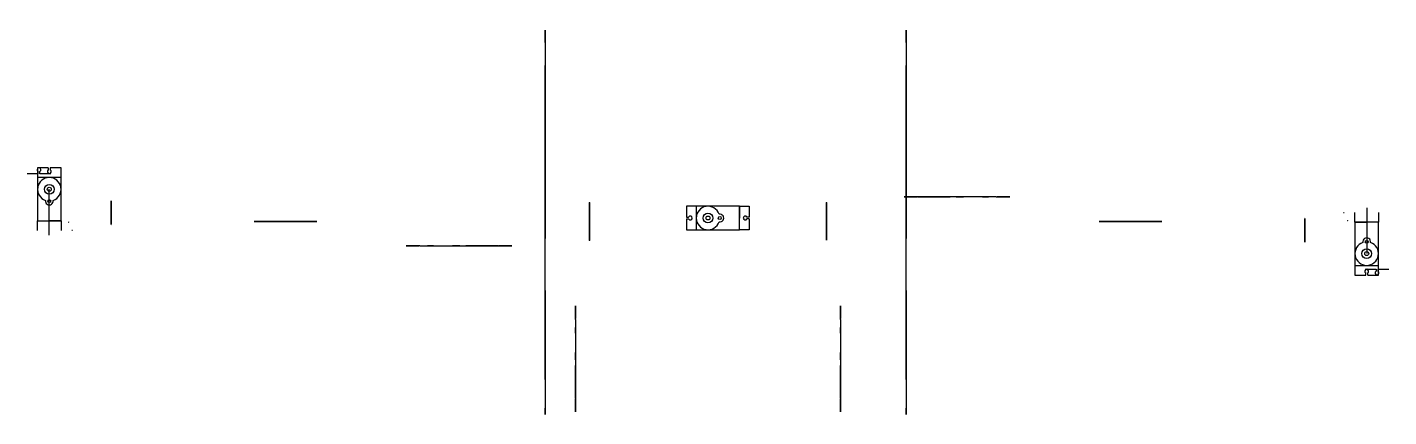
# Model space of a CAD drawing. Header units: inches. Extents: x -302 to 1360, y 174 to 1762.
# Drawn here: x 666 to 1360, y 1564 to 1762 of the extents above; entities that cross this region are included whole.
import ezdxf

# ---------------------------------------------------------------- set-up
doc = ezdxf.new("R2010")
doc.units = ezdxf.units.IN
doc.header["$MEASUREMENT"] = 0

# ---------------------------------------------------------------- blocks, each defined once
blk = doc.blocks.new('büyük motor model')
for p, q in [((37.53, 86.2), (30.53, 86.2)), ((30.53, 86.2), (30.53, 82.34)), ((37.53, 67.2), (37.53, 86.2)), ((37.53, 86.2), (37.53, 86.2)), ((37.53, 86.2), (47.03, 86.2)), ((70.53, 85.2), (51.28, 85.2)), ((59.78, 85.2), (59.78, 78.51)), ((70.53, 84.2), (60.78, 84.2)), ((60.78, 84.2), (60.78, 69.2)), ((70.53, 69.2), (70.53, 84.2)), ((71.53, 69.2), (71.53, 84.2)), ((77.53, 86.2), (77.53, 67.2)), ((77.53, 86.2), (84.53, 86.2)), ((84.53, 86.2), (84.53, 82.34)), ((30.53, 81.05), (30.53, 72.34)), ((37.53, 77.2), (30.53, 77.2)), ((77.53, 77.2), (84.53, 77.2)), ((84.53, 81.05), (84.53, 72.34)), ((37.53, 76.2), (30.53, 76.2)), ((30.53, 76.2), (30.53, 73.2)), ((30.53, 71.05), (30.53, 67.2)), ((59.78, 74.8), (59.78, 68.2)), ((77.53, 76.2), (84.53, 76.2)), ((84.53, 76.2), (84.53, 73.2)), ((84.53, 71.05), (84.53, 67.2)), ((37.53, 67.2), (30.53, 67.2)), ((77.53, 67.2), (37.53, 67.2)), ((70.53, 68.2), (51.27, 68.2)), ((70.53, 69.2), (60.78, 69.2)), ((77.53, 67.2), (84.53, 67.2))]:
    blk.add_line(p, q)
for radius in [7, 6, 3, 1.5]:
    blk.add_circle((47.03, 76.7), radius)
for centre, radius, start, end in [((70.53, 84.2), 1, 0, 90), ((59.03, 76.66), 2, 28.95502, 331.04498), ((70.53, 69.2), 1, 270, 0)]:
    blk.add_arc(centre, radius, start, end)
at = {"extrusion": (0, 0, -1)}
for centre, major_axis, start_param, end_param in [((33.53, 81.7), (3.5, 0), 3.682692, 8.883678), ((33.53, 71.7), (-3.5, 0), 6.824285, 12.025271)]:
    blk.add_ellipse(centre, major_axis=major_axis, ratio=0.357143, start_param=start_param, end_param=end_param, dxfattribs=at)
for centre, major_axis, ratio, start_param, end_param in [((71.53, 76.7), (0, 5.5), 0.363636, 3.141593, 6.283185), ((81.53, 81.7), (-3.5, 0), 0.357143, 3.682692, 8.883678), ((81.53, 71.7), (3.5, 0), 0.357143, 6.824285, 12.025271)]:
    blk.add_ellipse(centre, major_axis=major_axis, ratio=ratio, start_param=start_param, end_param=end_param)
for p in [(47.03, 86.2), (37.53, 77.2), (37.54, 76.2)]:
    blk.add_point(p)

msp = doc.modelspace()

# ---------------------------------------------------------------- linework, layer by layer
at = {"extrusion": (-1, 0, 6.12323e-17)}
for p, q in [((930.25897, 1754.53436, -39.06516), (930.25897, 1654.53436, 46.93484)), ((1114.25897, 1754.53436, -39.06516), (1114.25897, 1654.53436, 46.93484)), ((930.25897, 1582.79765, -70.7125), (930.25897, 1742.79765, -70.7125)), ((1114.25897, 1582.79765, -70.7125), (1114.25897, 1742.79765, -70.7125)), ((952.75897, 1672.79765, 193.38608), (952.75897, 1653.79765, 193.38608)), ((952.75897, 1653.79765, 153.38608), (952.75897, 1672.79765, 153.38608)), ((952.75897, 1672.79765, 193.38608), (952.75897, 1672.79765, 200.38608)), ((952.75897, 1672.79765, 200.38608), (952.75897, 1668.9415, 200.38608)), ((952.75897, 1672.79765, 153.38608), (952.75897, 1672.79765, 146.38608)), ((952.75897, 1672.79765, 146.38608), (952.75897, 1668.9415, 146.38608)), ((952.75897, 1672.79765, 153.38608), (952.75897, 1672.79765, 153.38608)), ((952.75897, 1667.6538, 200.38608), (952.75897, 1658.9415, 200.38608)), ((952.75897, 1667.6538, 146.38608), (952.75897, 1658.9415, 146.38608)), ((952.75897, 1663.79765, 193.38608), (952.75897, 1663.79765, 200.38608)), ((952.75897, 1663.79765, 153.38608), (952.75897, 1663.79765, 146.38608)), ((952.75897, 1662.79765, 193.38608), (952.75897, 1662.79765, 200.38608)), ((952.75897, 1662.79765, 200.38608), (952.75897, 1659.79765, 200.38608)), ((952.75897, 1662.79765, 146.38608), (952.75897, 1659.79765, 146.38608)), ((952.75897, 1657.6538, 200.38608), (952.75897, 1653.79765, 200.38608)), ((952.75897, 1657.6538, 146.38608), (952.75897, 1653.79765, 146.38608)), ((952.75897, 1653.79765, 193.38608), (952.75897, 1653.79765, 200.38608)), ((952.75897, 1653.79765, 153.38608), (952.75897, 1653.79765, 146.38608)), ((930.25897, 1628.03536, 43.58677), (930.25897, 1568.03536, -42.41323)), ((1114.25897, 1628.03536, 43.58677), (1114.25897, 1568.03536, -42.41323))]:
    msp.add_line(p, q, dxfattribs=at)
for p, q in [((671.54829, 1687.59309, 177.38608), (666.04829, 1687.59309, 177.38608)), ((676.80081, 1690.69372, 177.38608), (671.30081, 1690.69372, 177.38608)), ((671.30081, 1690.69372, 177.38608), (671.30081, 1685.69372, 177.38608)), ((671.54829, 1687.59309, 177.38608), (671.54829, 1688.72707, 177.38608)), ((672.54829, 1687.59309, 177.38608), (672.54829, 1688.72707, 177.38608)), ((678.04829, 1687.59309, 177.38608), (672.54829, 1687.59309, 177.38608)), ((676.80081, 1690.69372, 177.38608), (676.80081, 1689.55974, 177.38608)), ((683.30081, 1690.69372, 177.38608), (677.80081, 1690.69372, 177.38608)), ((677.80081, 1690.69372, 177.38608), (677.80081, 1689.55974, 177.38608)), ((683.30081, 1685.69372, 177.38608), (683.30081, 1690.69372, 177.38608)), ((671.30081, 1685.69372, 177.38608), (671.30081, 1663.69372, 177.38608)), ((683.30081, 1685.69372, 177.38608), (671.30081, 1685.69372, 177.38608)), ((683.30081, 1663.69372, 177.38608), (683.30081, 1685.69372, 177.38608)), ((677.30081, 1656.34765, 190.38608), (677.30081, 1679.69372, 190.38608)), ((1007.25897, 1671.04545, 197.6875), (1002.25897, 1671.04545, 197.6875)), ((1002.25897, 1671.04545, 197.6875), (1002.25897, 1665.54545, 197.6875)), ((1029.25897, 1671.04545, 197.6875), (1007.25897, 1671.04545, 197.6875)), ((1007.25897, 1671.04545, 197.6875), (1007.25897, 1659.04545, 197.6875)), ((1029.25897, 1659.04545, 197.6875), (1029.25897, 1671.04545, 197.6875)), ((1029.25897, 1671.04545, 197.6875), (1034.25897, 1671.04545, 197.6875)), ((1029.25897, 1671.04545, 197.6875), (1029.25897, 1665.04545, 197.6875)), ((1034.25897, 1671.04545, 197.6875), (1034.25897, 1665.54545, 197.6875)), ((1343.21714, 1662.90158, 177.2875), (1343.21714, 1667.90158, 177.2875)), ((1349.21714, 1670.24765, 190.2875), (1349.21714, 1646.90158, 190.2875)), ((1355.21714, 1667.90158, 177.2875), (1355.21714, 1662.90158, 177.2875)), ((671.30081, 1663.69372, 177.38608), (683.30081, 1663.69372, 177.38608)), ((671.30081, 1658.69372, 177.38608), (671.30081, 1663.69372, 177.38608)), ((683.30081, 1663.69372, 177.38608), (677.30081, 1663.69372, 177.38608)), ((683.30081, 1663.69372, 177.38608), (683.30081, 1658.69372, 177.38608)), ((1002.25897, 1665.54545, 197.6875), (1003.39295, 1665.54545, 197.6875)), ((1002.25897, 1664.54545, 197.6875), (1002.25897, 1659.04545, 197.6875)), ((1002.25897, 1664.54545, 197.6875), (1003.39295, 1664.54545, 197.6875)), ((1034.25897, 1665.54545, 197.6875), (1033.125, 1665.54545, 197.6875)), ((1034.25897, 1664.54545, 197.6875), (1033.125, 1664.54545, 197.6875)), ((1034.25897, 1664.54545, 197.6875), (1034.25897, 1659.04545, 197.6875)), ((1355.21714, 1662.90158, 177.2875), (1343.21714, 1662.90158, 177.2875)), ((1343.21714, 1662.90158, 177.2875), (1343.21714, 1640.90158, 177.2875)), ((1343.21714, 1662.90158, 177.2875), (1349.21714, 1662.90158, 177.2875)), ((1355.21714, 1640.90158, 177.2875), (1355.21714, 1662.90158, 177.2875)), ((1002.25897, 1659.04545, 197.6875), (1007.25897, 1659.04545, 197.6875)), ((1007.25897, 1659.04545, 197.6875), (1029.25897, 1659.04545, 197.6875)), ((1034.25897, 1659.04545, 197.6875), (1029.25897, 1659.04545, 197.6875)), ((1343.21714, 1640.90158, 177.2875), (1355.21714, 1640.90158, 177.2875)), ((1343.21714, 1640.90158, 177.2875), (1343.21714, 1635.90158, 177.2875)), ((1348.46966, 1639.00221, 177.2875), (1353.96966, 1639.00221, 177.2875)), ((1353.96966, 1639.00221, 177.2875), (1353.96966, 1637.86823, 177.2875)), ((1354.96966, 1639.00221, 177.2875), (1360.46966, 1639.00221, 177.2875)), ((1354.96966, 1639.00221, 177.2875), (1354.96966, 1637.86823, 177.2875)), ((1355.21714, 1635.90158, 177.2875), (1355.21714, 1640.90158, 177.2875)), ((1343.21714, 1635.90158, 177.2875), (1348.71714, 1635.90158, 177.2875)), ((1348.71714, 1635.90158, 177.2875), (1348.71714, 1637.03556, 177.2875)), ((1349.71714, 1635.90158, 177.2875), (1349.71714, 1637.03556, 177.2875)), ((1349.71714, 1635.90158, 177.2875), (1355.21714, 1635.90158, 177.2875))]:
    msp.add_line(p, q)
at = {"extrusion": (-1, -7.4988e-33, -6.12323e-17)}
for p, q in [((708.80081, 1673.79765, 188.88608), (708.80081, 1673.79765, 166.88608)), ((708.80081, 1673.79765, 166.88608), (708.80081, 1661.79765, 166.88608)), ((708.80081, 1661.79765, 188.88608), (708.80081, 1673.79765, 188.88608)), ((708.80081, 1668.29765, 161.88608), (708.80081, 1673.79765, 161.88608)), ((708.80081, 1673.79765, 161.88608), (708.80081, 1673.79765, 166.88608)), ((708.80081, 1668.29765, 193.88608), (708.80081, 1673.79765, 193.88608)), ((708.80081, 1673.29765, 193.88608), (708.80081, 1673.29765, 188.88608)), ((708.80081, 1668.29765, 161.88608), (708.80081, 1668.29765, 163.02005)), ((708.80081, 1668.29765, 193.88608), (708.80081, 1668.29765, 192.7521)), ((708.80081, 1661.79765, 166.88608), (708.80081, 1667.79765, 166.88608)), ((708.80081, 1661.79765, 161.88608), (708.80081, 1667.29765, 161.88608)), ((708.80081, 1667.29765, 161.88608), (708.80081, 1667.29765, 163.02005)), ((708.80081, 1661.79765, 193.88608), (708.80081, 1667.29765, 193.88608)), ((708.80081, 1667.29765, 193.88608), (708.80081, 1667.29765, 192.7521)), ((708.80081, 1661.29765, 166.88608), (708.80081, 1661.29765, 188.88608)), ((708.80081, 1661.29765, 166.88608), (708.80081, 1661.29765, 161.88608)), ((708.80081, 1661.29765, 188.88608), (708.80081, 1661.29765, 193.88608))]:
    msp.add_line(p, q, dxfattribs=at)
at = {"extrusion": (0, 1, 0)}
for p, q in [((1120.25897, 1675.79765, 174.2875), (1113.25897, 1675.79765, 174.2875)), ((1120.25897, 1675.79765, 193.2875), (1113.25897, 1675.79765, 193.2875)), ((1113.25897, 1675.79765, 174.2875), (1113.25897, 1675.79765, 178.14365)), ((1113.25897, 1675.79765, 179.43135), (1113.25897, 1675.79765, 188.14365)), ((1113.25897, 1675.79765, 189.43135), (1113.25897, 1675.79765, 193.2875)), ((1120.25897, 1675.79765, 184.2875), (1113.25897, 1675.79765, 184.2875)), ((1120.25897, 1675.79765, 183.2875), (1113.25897, 1675.79765, 183.2875)), ((1113.25897, 1675.79765, 184.2875), (1113.25897, 1675.79765, 187.2875)), ((1160.25897, 1675.79765, 193.2875), (1120.25897, 1675.79765, 193.2875)), ((1120.25897, 1675.79765, 193.2875), (1120.25897, 1675.79765, 174.2875)), ((1120.25897, 1675.79765, 174.2875), (1120.25897, 1675.79765, 174.2875)), ((1120.25897, 1675.79765, 174.2875), (1129.75897, 1675.79765, 174.2875)), ((1153.25897, 1675.79765, 192.2875), (1134.00161, 1675.79765, 192.2875)), ((1153.25897, 1675.79765, 175.2875), (1134.01103, 1675.79765, 175.2875)), ((1142.50897, 1675.79765, 175.2875), (1142.50897, 1675.79765, 181.97345)), ((1142.50897, 1675.79765, 185.68155), (1142.50897, 1675.79765, 192.2875)), ((1153.25897, 1675.79765, 191.2875), (1143.50897, 1675.79765, 191.2875)), ((1153.25897, 1675.79765, 176.2875), (1143.50897, 1675.79765, 176.2875)), ((1143.50897, 1675.79765, 176.2875), (1143.50897, 1675.79765, 191.2875)), ((1153.25897, 1675.79765, 191.2875), (1153.25897, 1675.79765, 176.2875)), ((1154.25897, 1675.79765, 191.2875), (1154.25897, 1675.79765, 176.2875)), ((1160.25897, 1675.79765, 174.2875), (1160.25897, 1675.79765, 193.2875)), ((1160.25897, 1675.79765, 174.2875), (1167.25897, 1675.79765, 174.2875)), ((1160.25897, 1675.79765, 193.2875), (1167.25897, 1675.79765, 193.2875)), ((1160.25897, 1675.79765, 184.2875), (1167.25897, 1675.79765, 184.2875)), ((1160.25897, 1675.79765, 183.2875), (1167.25897, 1675.79765, 183.2875)), ((1167.25897, 1675.79765, 174.2875), (1167.25897, 1675.79765, 178.14365)), ((1167.25897, 1675.79765, 179.43135), (1167.25897, 1675.79765, 188.14365)), ((1167.25897, 1675.79765, 189.43135), (1167.25897, 1675.79765, 193.2875)), ((1167.25897, 1675.79765, 184.2875), (1167.25897, 1675.79765, 187.2875))]:
    msp.add_line(p, q, dxfattribs=at)
at = {"extrusion": (1, 0, 6.12323e-17)}
for p, q in [((1073.75897, 1672.79765, 153.2875), (1073.75897, 1653.79765, 153.2875)), ((1073.75897, 1653.79765, 193.2875), (1073.75897, 1672.79765, 193.2875)), ((1073.75897, 1672.79765, 153.2875), (1073.75897, 1672.79765, 146.2875)), ((1073.75897, 1672.79765, 146.2875), (1073.75897, 1668.9415, 146.2875)), ((1073.75897, 1672.79765, 193.2875), (1073.75897, 1672.79765, 200.2875)), ((1073.75897, 1672.79765, 200.2875), (1073.75897, 1668.9415, 200.2875)), ((1073.75897, 1672.79765, 193.2875), (1073.75897, 1672.79765, 193.2875)), ((1073.75897, 1672.79765, 193.2875), (1073.75897, 1672.79765, 183.7875)), ((1073.75897, 1671.79765, 160.2875), (1073.75897, 1671.79765, 179.53544)), ((1073.75897, 1671.79765, 171.0375), (1073.75897, 1665.1117, 171.0375)), ((1073.75897, 1655.79765, 159.2875), (1073.75897, 1670.79765, 159.2875)), ((1073.75897, 1655.79765, 160.2875), (1073.75897, 1670.79765, 160.2875)), ((1073.75897, 1670.79765, 160.2875), (1073.75897, 1670.79765, 170.0375)), ((1073.75897, 1670.79765, 170.0375), (1073.75897, 1655.79765, 170.0375)), ((1073.75897, 1667.6538, 146.2875), (1073.75897, 1658.9415, 146.2875)), ((1073.75897, 1667.6538, 200.2875), (1073.75897, 1658.9415, 200.2875)), ((1073.75897, 1663.79765, 153.2875), (1073.75897, 1663.79765, 146.2875)), ((1073.75897, 1663.79765, 193.2875), (1073.75897, 1663.79765, 200.2875)), ((1073.75897, 1662.79765, 153.2875), (1073.75897, 1662.79765, 146.2875)), ((1073.75897, 1662.79765, 146.2875), (1073.75897, 1659.79765, 146.2875)), ((1073.75897, 1662.79765, 193.2875), (1073.75897, 1662.79765, 200.2875)), ((1073.75897, 1662.79765, 200.2875), (1073.75897, 1659.79765, 200.2875)), ((1073.75897, 1661.4036, 171.0375), (1073.75897, 1654.79765, 171.0375)), ((1317.71714, 1665.29765, 166.7875), (1317.71714, 1665.29765, 188.7875)), ((1317.71714, 1665.29765, 166.7875), (1317.71714, 1665.29765, 161.7875)), ((1317.71714, 1665.29765, 188.7875), (1317.71714, 1665.29765, 193.7875)), ((1317.71714, 1652.79765, 166.7875), (1317.71714, 1664.79765, 166.7875)), ((1317.71714, 1664.79765, 188.7875), (1317.71714, 1652.79765, 188.7875)), ((1317.71714, 1664.79765, 161.7875), (1317.71714, 1659.29765, 161.7875)), ((1317.71714, 1664.79765, 166.7875), (1317.71714, 1658.79765, 166.7875)), ((1317.71714, 1664.79765, 193.7875), (1317.71714, 1659.29765, 193.7875)), ((1073.75897, 1657.6538, 146.2875), (1073.75897, 1653.79765, 146.2875)), ((1073.75897, 1657.6538, 200.2875), (1073.75897, 1653.79765, 200.2875)), ((1073.75897, 1655.79765, 160.2875), (1073.75897, 1655.79765, 170.0375)), ((1073.75897, 1654.79765, 160.2875), (1073.75897, 1654.79765, 179.54486)), ((1073.75897, 1653.79765, 153.2875), (1073.75897, 1653.79765, 193.2875)), ((1073.75897, 1653.79765, 153.2875), (1073.75897, 1653.79765, 146.2875)), ((1073.75897, 1653.79765, 193.2875), (1073.75897, 1653.79765, 200.2875)), ((1317.71714, 1659.29765, 161.7875), (1317.71714, 1659.29765, 162.92148)), ((1317.71714, 1659.29765, 193.7875), (1317.71714, 1659.29765, 192.65353)), ((1317.71714, 1658.29765, 161.7875), (1317.71714, 1652.79765, 161.7875)), ((1317.71714, 1658.29765, 161.7875), (1317.71714, 1658.29765, 162.92148)), ((1317.71714, 1658.29765, 193.7875), (1317.71714, 1652.79765, 193.7875)), ((1317.71714, 1658.29765, 193.7875), (1317.71714, 1658.29765, 192.65353)), ((1317.71714, 1653.29765, 193.7875), (1317.71714, 1653.29765, 188.7875)), ((1317.71714, 1652.79765, 188.7875), (1317.71714, 1652.79765, 166.7875)), ((1317.71714, 1652.79765, 161.7875), (1317.71714, 1652.79765, 166.7875))]:
    msp.add_line(p, q, dxfattribs=at)
at = {"extrusion": (-6.12323e-17, -1, 1.83697e-16)}
for p, q in [((786.80081, 1663.29765, 177.88608), (781.80081, 1663.29765, 177.88608)), ((781.80081, 1663.29765, 177.88608), (781.80081, 1663.29765, 183.38608)), ((781.80081, 1663.29765, 184.38608), (781.80081, 1663.29765, 189.88608)), ((781.80081, 1663.29765, 189.88608), (786.80081, 1663.29765, 189.88608)), ((781.80081, 1663.29765, 184.38608), (782.93478, 1663.29765, 184.38608)), ((781.80081, 1663.29765, 183.38608), (782.93478, 1663.29765, 183.38608)), ((808.80081, 1663.29765, 189.88608), (786.80081, 1663.29765, 189.88608)), ((786.80081, 1663.29765, 189.88608), (786.80081, 1663.29765, 177.88608)), ((786.80081, 1663.29765, 177.88608), (808.80081, 1663.29765, 177.88608)), ((786.80081, 1663.29765, 177.88608), (786.80081, 1663.29765, 183.88608)), ((808.80081, 1663.29765, 177.88608), (808.80081, 1663.29765, 189.88608)), ((808.80081, 1663.29765, 177.88608), (813.80081, 1663.29765, 177.88608)), ((813.80081, 1663.29765, 189.88608), (808.80081, 1663.29765, 189.88608)), ((813.80081, 1663.29765, 184.38608), (812.66683, 1663.29765, 184.38608)), ((813.80081, 1663.29765, 183.38608), (812.66683, 1663.29765, 183.38608)), ((813.80081, 1663.29765, 177.88608), (813.80081, 1663.29765, 183.38608)), ((813.80081, 1663.29765, 184.38608), (813.80081, 1663.29765, 189.88608))]:
    msp.add_line(p, q, dxfattribs=at)
at = {"extrusion": (6.12323e-17, 1, 6.12323e-17)}
for p, q in [((1217.71714, 1663.29765, 177.7875), (1212.71714, 1663.29765, 177.7875)), ((1212.71714, 1663.29765, 177.7875), (1212.71714, 1663.29765, 183.2875)), ((1212.71714, 1663.29765, 184.2875), (1212.71714, 1663.29765, 189.7875)), ((1212.71714, 1663.29765, 189.7875), (1217.71714, 1663.29765, 189.7875)), ((1212.71714, 1663.29765, 184.2875), (1213.85111, 1663.29765, 184.2875)), ((1212.71714, 1663.29765, 183.2875), (1213.85111, 1663.29765, 183.2875)), ((1217.71714, 1663.29765, 189.7875), (1239.71714, 1663.29765, 189.7875)), ((1239.71714, 1663.29765, 177.7875), (1217.71714, 1663.29765, 177.7875)), ((1217.71714, 1663.29765, 177.7875), (1217.71714, 1663.29765, 189.7875)), ((1239.71714, 1663.29765, 189.7875), (1239.71714, 1663.29765, 177.7875)), ((1239.71714, 1663.29765, 177.7875), (1244.71714, 1663.29765, 177.7875)), ((1244.71714, 1663.29765, 189.7875), (1239.71714, 1663.29765, 189.7875)), ((1239.71714, 1663.29765, 177.7875), (1239.71714, 1663.29765, 183.7875)), ((1244.71714, 1663.29765, 184.2875), (1243.58316, 1663.29765, 184.2875)), ((1244.71714, 1663.29765, 183.2875), (1243.58316, 1663.29765, 183.2875)), ((1244.71714, 1663.29765, 177.7875), (1244.71714, 1663.29765, 183.2875)), ((1244.71714, 1663.29765, 184.2875), (1244.71714, 1663.29765, 189.7875))]:
    msp.add_line(p, q, dxfattribs=at)
at = {"extrusion": (0, -1, 1.22465e-16)}
for p, q in [((866.25897, 1650.79765, 174.38608), (859.25897, 1650.79765, 174.38608)), ((866.25897, 1650.79765, 193.38608), (859.25897, 1650.79765, 193.38608)), ((859.25897, 1650.79765, 174.38608), (859.25897, 1650.79765, 178.24223)), ((859.25897, 1650.79765, 179.52993), (859.25897, 1650.79765, 188.24223)), ((859.25897, 1650.79765, 189.52993), (859.25897, 1650.79765, 193.38608)), ((866.25897, 1650.79765, 184.38608), (859.25897, 1650.79765, 184.38608)), ((866.25897, 1650.79765, 183.38608), (859.25897, 1650.79765, 183.38608)), ((859.25897, 1650.79765, 184.38608), (859.25897, 1650.79765, 187.38608)), ((866.25897, 1650.79765, 174.38608), (866.25897, 1650.79765, 193.38608)), ((866.25897, 1650.79765, 193.38608), (906.25897, 1650.79765, 193.38608)), ((872.25897, 1650.79765, 191.38608), (872.25897, 1650.79765, 176.38608)), ((873.25897, 1650.79765, 191.38608), (873.25897, 1650.79765, 176.38608)), ((873.25897, 1650.79765, 192.38608), (892.51633, 1650.79765, 192.38608)), ((873.25897, 1650.79765, 191.38608), (883.00897, 1650.79765, 191.38608)), ((873.25897, 1650.79765, 175.38608), (892.50691, 1650.79765, 175.38608)), ((873.25897, 1650.79765, 176.38608), (883.00897, 1650.79765, 176.38608)), ((883.00897, 1650.79765, 176.38608), (883.00897, 1650.79765, 191.38608)), ((884.00897, 1650.79765, 175.38608), (884.00897, 1650.79765, 182.07203)), ((884.00897, 1650.79765, 185.78013), (884.00897, 1650.79765, 192.38608)), ((906.25897, 1650.79765, 174.38608), (896.75897, 1650.79765, 174.38608)), ((906.25897, 1650.79765, 193.38608), (906.25897, 1650.79765, 174.38608)), ((906.25897, 1650.79765, 174.38608), (913.25897, 1650.79765, 174.38608)), ((906.25897, 1650.79765, 193.38608), (913.25897, 1650.79765, 193.38608)), ((906.25897, 1650.79765, 184.38608), (913.25897, 1650.79765, 184.38608)), ((906.25897, 1650.79765, 183.38608), (913.25897, 1650.79765, 183.38608)), ((906.25897, 1650.79765, 174.38608), (906.25897, 1650.79765, 174.38608)), ((913.25897, 1650.79765, 174.38608), (913.25897, 1650.79765, 178.24223)), ((913.25897, 1650.79765, 179.52993), (913.25897, 1650.79765, 188.24223)), ((913.25897, 1650.79765, 189.52993), (913.25897, 1650.79765, 193.38608)), ((913.25897, 1650.79765, 184.38608), (913.25897, 1650.79765, 187.38608))]:
    msp.add_line(p, q, dxfattribs=at)
at = {"extrusion": (-1, 6.12323e-17, 0)}
for p, q in [((945.75897, 1613.29765, -62.2125), (945.75897, 1620.29765, -62.2125)), ((945.75897, 1613.29765, -43.2125), (945.75897, 1620.29765, -43.2125)), ((945.75897, 1620.29765, -62.2125), (945.75897, 1620.29765, -58.35635)), ((945.75897, 1620.29765, -57.06865), (945.75897, 1620.29765, -48.35635)), ((945.75897, 1620.29765, -47.06865), (945.75897, 1620.29765, -43.2125)), ((945.75897, 1613.29765, -52.2125), (945.75897, 1620.29765, -52.2125)), ((945.75897, 1613.29765, -53.2125), (945.75897, 1620.29765, -53.2125)), ((945.75897, 1620.29765, -52.2125), (945.75897, 1620.29765, -49.2125)), ((945.75897, 1613.29765, -62.2125), (945.75897, 1613.29765, -43.2125)), ((945.75897, 1613.29765, -43.2125), (945.75897, 1573.29765, -43.2125)), ((945.75897, 1607.29765, -45.2125), (945.75897, 1607.29765, -60.2125)), ((945.75897, 1606.29765, -45.2125), (945.75897, 1606.29765, -60.2125)), ((945.75897, 1606.29765, -44.2125), (945.75897, 1587.04029, -44.2125)), ((945.75897, 1606.29765, -45.2125), (945.75897, 1596.54765, -45.2125)), ((945.75897, 1606.29765, -61.2125), (945.75897, 1587.04971, -61.2125)), ((945.75897, 1606.29765, -60.2125), (945.75897, 1596.54765, -60.2125)), ((945.75897, 1596.54765, -60.2125), (945.75897, 1596.54765, -45.2125)), ((945.75897, 1595.54765, -61.2125), (945.75897, 1595.54765, -54.52655)), ((945.75897, 1595.54765, -50.81845), (945.75897, 1595.54765, -44.2125)), ((945.75897, 1573.29765, -62.2125), (945.75897, 1582.79765, -62.2125)), ((945.75897, 1573.29765, -43.2125), (945.75897, 1573.29765, -62.2125)), ((945.75897, 1573.29765, -62.2125), (945.75897, 1566.29765, -62.2125)), ((945.75897, 1573.29765, -43.2125), (945.75897, 1566.29765, -43.2125)), ((945.75897, 1573.29765, -52.2125), (945.75897, 1566.29765, -52.2125)), ((945.75897, 1573.29765, -53.2125), (945.75897, 1566.29765, -53.2125)), ((945.75897, 1573.29765, -62.2125), (945.75897, 1573.29765, -62.2125)), ((945.75897, 1566.29765, -62.2125), (945.75897, 1566.29765, -58.35635)), ((945.75897, 1566.29765, -57.06865), (945.75897, 1566.29765, -48.35635)), ((945.75897, 1566.29765, -47.06865), (945.75897, 1566.29765, -43.2125)), ((945.75897, 1566.29765, -52.2125), (945.75897, 1566.29765, -49.2125))]:
    msp.add_line(p, q, dxfattribs=at)
at = {"extrusion": (1, -1.83697e-16, 0)}
for p, q in [((1080.75897, 1613.29765, -43.2125), (1080.75897, 1620.29765, -43.2125)), ((1080.75897, 1613.29765, -62.2125), (1080.75897, 1620.29765, -62.2125)), ((1080.75897, 1613.29765, -53.2125), (1080.75897, 1620.29765, -53.2125)), ((1080.75897, 1613.29765, -52.2125), (1080.75897, 1620.29765, -52.2125)), ((1080.75897, 1613.29765, -43.2125), (1080.75897, 1613.29765, -62.2125)), ((1080.75897, 1613.29765, -62.2125), (1080.75897, 1573.29765, -62.2125)), ((1080.75897, 1607.29765, -60.2125), (1080.75897, 1607.29765, -45.2125)), ((1080.75897, 1606.29765, -60.2125), (1080.75897, 1606.29765, -45.2125)), ((1080.75897, 1606.29765, -61.2125), (1080.75897, 1587.04029, -61.2125)), ((1080.75897, 1606.29765, -60.2125), (1080.75897, 1596.54765, -60.2125)), ((1080.75897, 1606.29765, -44.2125), (1080.75897, 1587.04971, -44.2125)), ((1080.75897, 1606.29765, -45.2125), (1080.75897, 1596.54765, -45.2125)), ((1080.75897, 1596.54765, -45.2125), (1080.75897, 1596.54765, -60.2125)), ((1080.75897, 1595.54765, -44.2125), (1080.75897, 1595.54765, -50.89845)), ((1080.75897, 1595.54765, -54.60655), (1080.75897, 1595.54765, -61.2125)), ((1080.75897, 1573.29765, -43.2125), (1080.75897, 1582.79765, -43.2125)), ((1080.75897, 1573.29765, -62.2125), (1080.75897, 1573.29765, -43.2125)), ((1080.75897, 1573.29765, -43.2125), (1080.75897, 1566.29765, -43.2125)), ((1080.75897, 1573.29765, -62.2125), (1080.75897, 1566.29765, -62.2125)), ((1080.75897, 1573.29765, -53.2125), (1080.75897, 1566.29765, -53.2125)), ((1080.75897, 1573.29765, -52.2125), (1080.75897, 1566.29765, -52.2125)), ((1080.75897, 1573.29765, -43.2125), (1080.75897, 1573.29765, -43.2125)), ((1080.75897, 1566.29765, -43.2125), (1080.75897, 1566.29765, -47.06865)), ((1080.75897, 1566.29765, -48.35635), (1080.75897, 1566.29765, -57.06865)), ((1080.75897, 1566.29765, -58.35635), (1080.75897, 1566.29765, -62.2125)), ((1080.75897, 1566.29765, -53.2125), (1080.75897, 1566.29765, -56.2125))]:
    msp.add_line(p, q, dxfattribs=at)
for centre, radius in [((677.30081, 1679.69372, 177.38608), 2.5), ((677.30081, 1679.69372, 177.38608), 1), ((677.30081, 1673.69372, 177.38608), 0.75), ((1013.25897, 1665.04545, 197.6875), 2.5), ((1013.25897, 1665.04545, 197.6875), 1), ((1019.25897, 1665.04545, 197.6875), 0.75), ((1349.21714, 1652.90158, 177.2875), 0.75), ((1349.21714, 1646.90158, 177.2875), 2.5), ((1349.21714, 1646.90158, 177.2875), 1)]:
    msp.add_circle(centre, radius)
at = {"extrusion": (0, 1, 0)}
for radius in [7, 6, 3, 1.5]:
    msp.add_circle((-1129.75897, 183.7875, 1675.79765), radius, dxfattribs=at)
at = {"extrusion": (-1, -7.4988e-33, -6.12323e-17)}
for centre, radius in [((-1667.79765, 182.88608, -708.80081), 2.5), ((-1667.79765, 182.88608, -708.80081), 1), ((-1667.79765, 176.88608, -708.80081), 0.75)]:
    msp.add_circle(centre, radius, dxfattribs=at)
at = {"extrusion": (1, 0, 6.12323e-17)}
for centre, radius in [((1663.29765, 183.7875, 1073.75897), 7), ((1663.29765, 183.7875, 1073.75897), 6), ((1663.29765, 183.7875, 1073.75897), 3), ((1663.29765, 183.7875, 1073.75897), 1.5), ((1658.79765, 182.7875, 1317.71714), 2.5), ((1658.79765, 182.7875, 1317.71714), 1), ((1658.79765, 176.7875, 1317.71714), 0.75)]:
    msp.add_circle(centre, radius, dxfattribs=at)
at = {"extrusion": (-6.12323e-17, -1, 1.83697e-16)}
for centre, radius in [((796.80081, 183.88608, -1663.29765), 0.75), ((802.80081, 183.88608, -1663.29765), 2.5), ((802.80081, 183.88608, -1663.29765), 1)]:
    msp.add_circle(centre, radius, dxfattribs=at)
at = {"extrusion": (6.12323e-17, 1, 6.12323e-17)}
for centre, radius in [((-1223.71714, 183.7875, 1663.29765), 2.5), ((-1223.71714, 183.7875, 1663.29765), 1), ((-1229.71714, 183.7875, 1663.29765), 0.75)]:
    msp.add_circle(centre, radius, dxfattribs=at)
at = {"extrusion": (0, -1, 1.22465e-16)}
for radius in [7, 6, 3, 1.5]:
    msp.add_circle((896.75897, 183.88608, -1650.79765), radius, dxfattribs=at)
at = {"extrusion": (-1, 6.12323e-17, 0)}
for radius in [7, 6, 3, 1.5]:
    msp.add_circle((-1582.79765, -52.7125, -945.75897), radius, dxfattribs=at)
at = {"extrusion": (1, -1.83697e-16, 0)}
for radius in [7, 6, 3, 1.5]:
    msp.add_circle((1582.79765, -52.7125, 1080.75897), radius, dxfattribs=at)
at = {"extrusion": (-1, 0, 6.12323e-17)}
for centre, start, end in [((-1742.79765, -52.7125, -930.25897), 130.69553104, 270), ((-1742.79765, -52.7125, -1114.25897), 130.69553104, 270), ((-1642.79765, 33.2875, -930.25897), 34.90249562, 130.69553104), ((-1642.79765, 33.2875, -1114.25897), 34.90249562, 130.69553104), ((-1582.79765, -52.7125, -930.25897), 270, 34.90249562), ((-1582.79765, -52.7125, -1114.25897), 270, 34.90249562)]:
    msp.add_arc(centre, 18, start, end, dxfattribs=at)
for centre, radius, start, end in [((672.04829, 1689.59309, 177.38608), 1, 300, 240), ((677.30081, 1688.69372, 177.38608), 1, 120, 60), ((677.30081, 1679.69372, 177.38608), 6, 289.18813645, 250.81186355), ((677.30081, 1673.69372, 177.38608), 2, 170.40593177, 9.59406823), ((1013.25897, 1665.04545, 197.6875), 6, 19.18813645, 340.81186355), ((1019.25897, 1665.04545, 197.6875), 2, 260.40593177, 99.59406823), ((1004.25897, 1665.04545, 197.6875), 1, 210, 150), ((1032.25897, 1665.04545, 197.6875), 1, 30, 330), ((1349.21714, 1652.90158, 177.2875), 2, 350.40593177, 189.59406823), ((1349.21714, 1646.90158, 177.2875), 6, 109.18813645, 70.81186355), ((1349.21714, 1637.90158, 177.2875), 1, 300, 240), ((1354.46966, 1637.00221, 177.2875), 1, 120, 60)]:
    msp.add_arc(centre, radius, start, end)
at = {"extrusion": (-1, -7.4988e-33, -6.12323e-17)}
for centre, radius, start, end in [((-1667.79765, 182.88608, -708.80081), 6, 289.18813645, 250.81186355), ((-1667.79765, 176.88608, -708.80081), 2, 170.40593177, 9.59406823), ((-1667.79765, 163.88608, -708.80081), 1, 300, 240), ((-1667.79765, 191.88608, -708.80081), 1, 120, 60)]:
    msp.add_arc(centre, radius, start, end, dxfattribs=at)
at = {"extrusion": (0, 1, 0)}
for centre, radius, start, end in [((-1141.75897, 183.8275, 1675.79765), 2, 208.95502437, 151.04497563), ((-1153.25897, 191.2875, 1675.79765), 1, 90, 180), ((-1153.25897, 176.2875, 1675.79765), 1, 180, 270)]:
    msp.add_arc(centre, radius, start, end, dxfattribs=at)
at = {"extrusion": (1, 0, 6.12323e-17)}
for centre, radius, start, end in [((1670.79765, 160.2875, 1073.75897), 1, 270, 0), ((1663.25765, 171.7875, 1073.75897), 2, 298.95502437, 241.04497563), ((1658.79765, 182.7875, 1317.71714), 6, 289.18813645, 250.81186355), ((1658.79765, 176.7875, 1317.71714), 2, 170.40593177, 9.59406823), ((1658.79765, 163.7875, 1317.71714), 1, 300, 240), ((1658.79765, 191.7875, 1317.71714), 1, 120, 60), ((1655.79765, 160.2875, 1073.75897), 1, 180, 270)]:
    msp.add_arc(centre, radius, start, end, dxfattribs=at)
at = {"color": 7, "linetype": 'Continuous'}
for centre, start, end in [((1337.22855, 1670.24765, 190.2875), 275.26742749, 276.00048673), ((1337.22855, 1670.24765, 190.2875), 276.00048673, 281.32356111), ((685.77802, 1664.82486, 190.38608), 303.67643889, 308.99951327), ((685.77802, 1664.82486, 190.38608), 308.99951327, 309.73257251), ((1340.73992, 1661.77044, 190.2875), 128.99951327, 129.73257251), ((1340.73992, 1661.77044, 190.2875), 123.67643889, 128.99951327), ((689.2894, 1656.34765, 190.38608), 96.00048673, 101.32356111), ((689.2894, 1656.34765, 190.38608), 95.26742749, 96.00048673)]:
    msp.add_arc(centre, 2.35395, start, end, dxfattribs=at)
at = {"extrusion": (-6.12323e-17, -1, 1.83697e-16)}
for centre, radius, start, end in [((783.80081, 183.88608, -1663.29765), 1, 210, 150), ((796.80081, 183.88608, -1663.29765), 2, 80.40593177, 279.59406823), ((802.80081, 183.88608, -1663.29765), 6, 199.18813645, 160.81186355), ((811.80081, 183.88608, -1663.29765), 1, 30, 330)]:
    msp.add_arc(centre, radius, start, end, dxfattribs=at)
at = {"extrusion": (6.12323e-17, 1, 6.12323e-17)}
for centre, radius, start, end in [((-1214.71714, 183.7875, 1663.29765), 1, 30, 330), ((-1223.71714, 183.7875, 1663.29765), 6, 199.18813645, 160.81186355), ((-1229.71714, 183.7875, 1663.29765), 2, 80.40593177, 279.59406823), ((-1242.71714, 183.7875, 1663.29765), 1, 210, 150)]:
    msp.add_arc(centre, radius, start, end, dxfattribs=at)
at = {"extrusion": (0, -1, 1.22465e-16)}
for centre, radius, start, end in [((873.25897, 191.38608, -1650.79765), 1, 90, 180), ((873.25897, 176.38608, -1650.79765), 1, 180, 270), ((884.75897, 183.92608, -1650.79765), 2, 208.95502437, 151.04497563)]:
    msp.add_arc(centre, radius, start, end, dxfattribs=at)
at = {"extrusion": (-1, 6.12323e-17, 0)}
for centre, radius, start, end in [((-1606.29765, -45.2125, -945.75897), 1, 90, 180), ((-1606.29765, -60.2125, -945.75897), 1, 180, 270), ((-1594.79765, -52.6725, -945.75897), 2, 208.95502437, 151.04497563)]:
    msp.add_arc(centre, radius, start, end, dxfattribs=at)
at = {"extrusion": (1, -1.83697e-16, 0)}
for centre, radius, start, end in [((1606.29765, -60.2125, 1080.75897), 1, 270, 0), ((1606.29765, -45.2125, 1080.75897), 1, 0, 90), ((1594.79765, -52.7525, 1080.75897), 2, 28.95502437, 331.04497563)]:
    msp.add_arc(centre, radius, start, end, dxfattribs=at)
at = {"extrusion": (0, -1, 0)}
for centre, major_axis, start_param, end_param in [((1116.25897, 1675.79765, 178.7875), (3.5, 0), 3.68269218, 8.883678435), ((1116.25897, 1675.79765, 188.7875), (-3.5, 0), 6.824284833, 12.025271088)]:
    msp.add_ellipse(centre, major_axis=major_axis, ratio=0.357142857, start_param=start_param, end_param=end_param, dxfattribs=at)
at = {"extrusion": (0, 1, 0)}
for centre, major_axis, ratio, start_param, end_param in [((1154.25897, 1675.79765, 183.7875), (0, 0, -5.5), 0.363636364, 3.141592654, 6.283185307), ((1164.25897, 1675.79765, 178.7875), (-3.5, 0), 0.357142857, 3.68269218, 8.883678435), ((1164.25897, 1675.79765, 188.7875), (3.5, 0), 0.357142857, 6.824284833, 12.025271088)]:
    msp.add_ellipse(centre, major_axis=major_axis, ratio=ratio, start_param=start_param, end_param=end_param, dxfattribs=at)
at = {"extrusion": (-1, 6.12323e-17, 6.12323e-17)}
for centre, major_axis, start_param, end_param in [((952.75897, 1668.29765, 197.38608), (0, 0, -3.5), 3.68269218, 8.883678435), ((952.75897, 1658.29765, 197.38608), (0, 0, 3.5), 6.824284833, 12.025271088)]:
    msp.add_ellipse(centre, major_axis=major_axis, ratio=0.357142857, start_param=start_param, end_param=end_param, dxfattribs=at)
at = {"extrusion": (1, -6.12323e-17, -6.12323e-17)}
for centre, major_axis, start_param, end_param in [((952.75897, 1668.29765, 149.38608), (0, 0, 3.5), 3.68269218, 8.883678435), ((952.75897, 1658.29765, 149.38608), (0, 0, -3.5), 6.824284833, 12.025271088)]:
    msp.add_ellipse(centre, major_axis=major_axis, ratio=0.357142857, start_param=start_param, end_param=end_param, dxfattribs=at)
at = {"extrusion": (1, 6.12323e-17, 6.12323e-17)}
for centre, major_axis, ratio, start_param, end_param in [((1073.75897, 1668.29765, 149.2875), (0, 0, 3.5), 0.357142857, 3.68269218, 8.883678435), ((1073.75897, 1663.29765, 159.2875), (0, 5.5), 0.363636364, 3.141592654, 6.283185307), ((1073.75897, 1658.29765, 149.2875), (0, 0, -3.5), 0.357142857, 6.824284833, 12.025271088)]:
    msp.add_ellipse(centre, major_axis=major_axis, ratio=ratio, start_param=start_param, end_param=end_param, dxfattribs=at)
at = {"extrusion": (-1, -6.12323e-17, -6.12323e-17)}
for centre, major_axis, start_param, end_param in [((1073.75897, 1668.29765, 197.2875), (0, 0, -3.5), 3.68269218, 8.883678435), ((1073.75897, 1658.29765, 197.2875), (0, 0, 3.5), 6.824284833, 12.025271088)]:
    msp.add_ellipse(centre, major_axis=major_axis, ratio=0.357142857, start_param=start_param, end_param=end_param, dxfattribs=at)
at = {"extrusion": (0, -1, 1.22465e-16)}
for centre, major_axis, start_param, end_param in [((862.25897, 1650.79765, 178.88608), (3.5, 0), 3.68269218, 8.883678435), ((862.25897, 1650.79765, 188.88608), (-3.5, 0), 6.824284833, 12.025271088)]:
    msp.add_ellipse(centre, major_axis=major_axis, ratio=0.357142857, start_param=start_param, end_param=end_param, dxfattribs=at)
at = {"extrusion": (5.47382e-48, -1, 1.22465e-16)}
msp.add_ellipse((872.25897, 1650.79765, 183.88608), major_axis=(0, 0, -5.5), ratio=0.363636364, start_param=3.141592654, end_param=6.283185307, dxfattribs=at)
at = {"extrusion": (0, 1, -1.22465e-16)}
for centre, major_axis, start_param, end_param in [((910.25897, 1650.79765, 178.88608), (-3.5, 0), 3.68269218, 8.883678435), ((910.25897, 1650.79765, 188.88608), (3.5, 0), 6.824284833, 12.025271088)]:
    msp.add_ellipse(centre, major_axis=major_axis, ratio=0.357142857, start_param=start_param, end_param=end_param, dxfattribs=at)
at = {"extrusion": (-1, 6.12323e-17, 0)}
for centre, major_axis, ratio, start_param, end_param in [((945.75897, 1617.29765, -57.7125), (0, -3.5), 0.357142857, 3.68269218, 8.883678435), ((945.75897, 1617.29765, -47.7125), (0, 3.5), 0.357142857, 6.824284833, 12.025271088), ((945.75897, 1607.29765, -52.7125), (0, 0, -5.5), 0.363636364, 3.141592654, 6.283185307)]:
    msp.add_ellipse(centre, major_axis=major_axis, ratio=ratio, start_param=start_param, end_param=end_param, dxfattribs=at)
at = {"extrusion": (1, -1.83697e-16, -2.46322e-47)}
for centre, major_axis, start_param, end_param in [((1080.75897, 1617.29765, -47.7125), (0, -3.5), 3.68269218, 8.883678435), ((1080.75897, 1617.29765, -57.7125), (0, 3.5), 6.824284833, 12.025271088)]:
    msp.add_ellipse(centre, major_axis=major_axis, ratio=0.357142857, start_param=start_param, end_param=end_param, dxfattribs=at)
at = {"extrusion": (1, -1.83697e-16, 0)}
msp.add_ellipse((1080.75897, 1607.29765, -52.7125), major_axis=(0, 0, 5.5), ratio=0.363636364, start_param=3.141592654, end_param=6.283185307, dxfattribs=at)
at = {"extrusion": (1, -6.12323e-17, 0)}
for centre, major_axis, start_param, end_param in [((945.75897, 1569.29765, -57.7125), (0, 3.5), 3.68269218, 8.883678435), ((945.75897, 1569.29765, -47.7125), (0, -3.5), 6.824284833, 12.025271088)]:
    msp.add_ellipse(centre, major_axis=major_axis, ratio=0.357142857, start_param=start_param, end_param=end_param, dxfattribs=at)
at = {"extrusion": (-1, 1.83697e-16, 2.46322e-47)}
for centre, major_axis, start_param, end_param in [((1080.75897, 1569.29765, -47.7125), (0, 3.5), 3.68269218, 8.883678435), ((1080.75897, 1569.29765, -57.7125), (0, -3.5), 6.824284833, 12.025271088)]:
    msp.add_ellipse(centre, major_axis=major_axis, ratio=0.357142857, start_param=start_param, end_param=end_param, dxfattribs=at)
at = {"extrusion": (0, 1, 0)}
for p in [(1120.25897, 1675.79765, 183.2875), (1120.27214, 1675.79765, 184.2875), (1129.75897, 1675.79765, 174.2875)]:
    msp.add_point(p, dxfattribs=at)
at = {"extrusion": (-1, 0, 6.12323e-17)}
for p in [(952.75897, 1672.79765, 162.88608), (952.75897, 1663.79765, 153.38608), (952.75897, 1662.79765, 153.39925)]:
    msp.add_point(p, dxfattribs=at)
at = {"extrusion": (1, 0, 6.12323e-17)}
for p in [(1073.75897, 1672.79765, 183.7875), (1073.75897, 1663.79765, 193.2875), (1073.75897, 1662.79765, 193.27434)]:
    msp.add_point(p, dxfattribs=at)
at = {"extrusion": (0, -1, 1.22465e-16)}
for p in [(896.75897, 1650.79765, 174.38608), (906.2458, 1650.79765, 184.38608), (906.25897, 1650.79765, 183.38608)]:
    msp.add_point(p, dxfattribs=at)
at = {"extrusion": (-1, 6.12323e-17, 0)}
for p in [(945.75897, 1582.79765, -62.2125), (945.75897, 1573.31082, -52.2125), (945.75897, 1573.29765, -53.2125)]:
    msp.add_point(p, dxfattribs=at)
at = {"extrusion": (1, -1.83697e-16, 0)}
for p in [(1080.75897, 1582.79765, -43.2125), (1080.75897, 1573.31082, -53.2125), (1080.75897, 1573.29765, -52.2125)]:
    msp.add_point(p, dxfattribs=at)

# ---------------------------------------------------------------- block references
at = {"extrusion": (-1, 0, 6.12323e-17), "rotation": 270}
msp.add_blockref('büyük motor model', (-1739.99357, 230.91471, -952.75897), dxfattribs=at)

doc.saveas('drawing.dxf')
